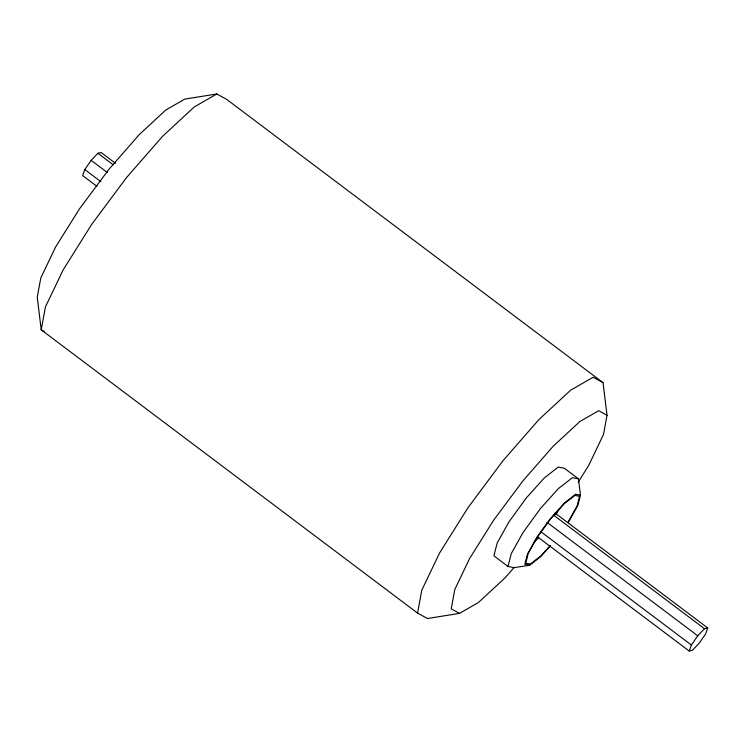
<?xml version="1.0" encoding="UTF-8"?>
<svg xmlns="http://www.w3.org/2000/svg" width="745" height="745" viewBox="0 0 745 745"><rect width="100%" height="100%" fill="white"/><g stroke="black" fill="none" stroke-linecap="round" stroke-linejoin="round"><path stroke-width="1.12" d="M514.134 567.448L505.045 577.859L478.42 602.509L459.516 613.377L427.444 618.518L417.572 613.098L421.782 590.189L439.476 553.172L467.962 507.745L502.903 460.81L538.97 419.519L570.67 390.175L593.169 377.231L603.04 382.651L607.017 415.254L603.487 434.493L588.625 465.578L578.195 482.22M550.369 545.861L540.637 556.683L529.63 565.25L514.087 567.643L507.997 566.442L511.284 553.591L523.158 532.386L540.423 508.574L558.443 488.543L572.384 477.685L578.474 478.877L580.467 495.174L577.869 505.315L568.5 522.049M115.494 163.323L101.162 152.529L97.921 153.284L91.141 160.343L84.809 169.571L82.611 175.569L96.952 186.362M689.209 651.028L691.397 645.04L697.739 635.802L704.509 628.733L707.75 627.988L705.562 633.976L699.22 643.214L692.44 650.273L689.209 651.028L537.434 536.791M567.969 522.31L577.086 506.004L579.536 496.328L574.982 495.378L564.272 503.685L550.508 518.986L537.322 537.173L528.205 553.479L525.756 563.155L530.31 564.114L541.019 555.798L550.192 545.601M603.04 382.651L226.694 99.392L216.823 93.972L194.324 106.907L162.624 136.261L126.557 177.543L91.616 224.487L63.139 269.913L45.436 306.921L41.226 329.839L417.572 613.098M216.823 93.972L184.751 99.113L165.846 109.981L139.222 134.631L108.928 169.32L79.575 208.749L55.642 246.912L40.789 277.997L37.25 297.236L41.226 329.839L44.188 331.46M580.467 495.174L575.652 494.233L564.654 502.81L550.425 518.622L536.791 537.434L527.423 554.168L524.825 564.31L529.63 565.25M607.017 415.254L598.729 410.7L579.824 421.568L553.2 446.218L522.897 480.907L493.553 520.336L469.62 558.499L454.767 589.584L451.228 608.823L459.516 613.377M578.474 478.877L564.365 468.251L558.229 467.078L544.306 477.945L526.305 497.958L509.068 521.742L497.204 542.909L493.888 555.826L507.997 566.442M97.921 153.284L113.156 164.747M91.141 160.343L107.271 172.486M555.053 513.054L707.75 627.988M553.665 515.205L704.509 628.733M84.809 169.571L100.929 181.715M546.895 522.264L697.739 635.802M540.553 531.502L691.397 645.04M559.523 508.397A31.486 6.007 -53.1 0 1 555.938 514.721M538.663 537.583A31.486 6.007 -53.1 0 1 533.755 542.537"/></g></svg>
